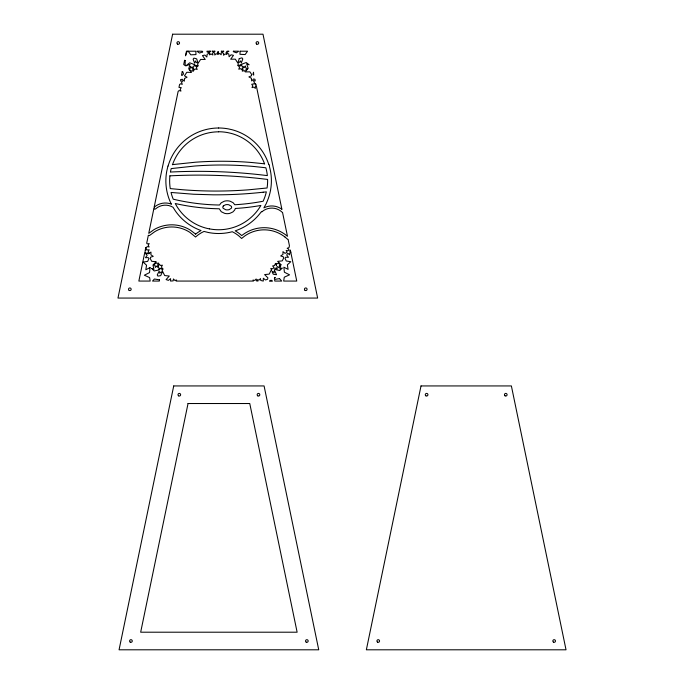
<?xml version="1.0" encoding="UTF-8"?>
<svg xmlns="http://www.w3.org/2000/svg" width="684" height="684" viewBox="0 0 684 684"><rect width="100%" height="100%" fill="white"/><g stroke="black" fill="none" stroke-linecap="round" stroke-linejoin="round"><path stroke-width="1.03" d="M170.47 171.855L170.436 172.043A559.384 559.384 0 0 1 261.254 174.882L267.358 175.617A48.624 48.624 0 0 0 265.862 167.777L254.012 166.494A354.603 354.603 0 0 0 195.025 166.007L171.188 168.589L170.487 171.71M154.131 207.303L178.139 91.391L179.097 90.553L180.961 91.083L180.2 89.296L181.277 87.68L178.969 87.381L179.55 84.585L180.448 83.799L182.312 84.329L181.551 82.542L182.628 80.926L180.696 81.105L180.576 79.626L182.32 79.25L184.278 81.216L184.569 78.455L187.048 77.198L184.466 75.813L186.792 72.307L191.417 72.35L190.716 71.469L191.571 70.717L193.435 71.247L192.674 69.46L193.546 68.152L193.837 70.23L195.299 68.947L197.172 69.477L196.402 67.69L197.479 66.074L195.513 66.203L196.436 65.39L198.309 65.92L197.539 64.134L200.617 59.431L205.243 59.474L202.455 55.601L204.867 55.079L206.833 57.046L207.124 54.284L209.595 53.027L207.055 51.898L206.953 51.206L210.535 51.206L208.5 51.582L209.86 52.976L209.441 54.865L211.176 54.002L212.852 54.994L212.57 53.07L213.408 52.326L214.69 53.096L214.767 55.036L216.23 53.754L218.102 54.284L219.701 53.489L221.163 54.771L221.24 52.83L221.898 52.437L223.471 53.335L223.582 55.276L225.027 53.968L226.9 54.464L226.105 52.694L227.062 51.206L228.943 51.206L226.336 52.762L228.807 54.019L229.097 56.781L231.064 54.814L233.483 55.336L230.688 59.209L235.313 59.166L238.391 63.869L237.63 65.655L239.494 65.125L240.417 65.938L238.451 65.809L239.528 67.425L238.767 69.212L240.631 68.682L242.093 69.965L242.281 67.955L243.119 69.204L242.281 71.17L244.333 70.589L245.265 71.897L249.899 71.854L251.635 74.479L251.421 75.796L248.891 76.924L251.361 78.19L251.652 80.951L253.61 78.985L254.961 79.276L255.235 80.84L253.302 80.661L254.38 82.277L254.003 83.952L251.703 84.235L252.789 85.851L252.02 87.638L253.892 87.107L255.354 88.39L255.423 86.449L256.338 85.91L281.876 209.201M187.125 51.206L185.509 55.814L186.458 51.206L195.821 51.206L195.966 54.583L190.793 54.823L188.203 51.206M269.462 166.537L269.453 166.571A52.488 52.488 0 0 1 270.625 189.63A1.872 1.872 0 0 1 270.505 190.357L270.445 190.733A52.702 52.702 0 0 1 266.384 203.157A1.881 1.881 0 0 1 265.914 204.165L263.887 207.876A17.194 17.194 0 0 1 281.868 209.21M290.811 252.379L289.725 252.926L289.512 254.858L288.144 253.482L287.323 253.653L286.784 255.098L288.443 257.321L285.664 257.21L284.98 258.176L286.228 260.989L290.803 261.707L287.365 264.811L288.092 269.376L283.851 267.188L284.399 272.215L289.554 274.823L284.279 277.191L283.68 281.064L296.753 281.064L290.315 249.993L289.683 251.25L290.674 251.695M172.385 164.622L195.59 162.202A358.202 358.202 0 0 1 253.063 162.63L264.605 163.827M263.169 192.221L266.35 191.862A48.915 48.915 0 0 1 263.126 201.241A219.128 219.128 0 0 1 234.792 204.747L233.082 202.678L230.081 201.199A10.542 10.542 0 0 0 224.267 201.233L221.188 202.823L219.513 205.02A211.365 211.365 0 0 1 173.223 199.181A48.504 48.504 0 0 1 171.043 192.46L193.563 194.239L213.169 194.82A433.81 433.81 0 0 0 263.169 192.204M195.633 234.116L190.366 230.132A35.217 35.217 0 0 0 154.139 229.542L148.736 233.372L153.909 208.398A1.077 1.077 0 0 0 155.627 208.851A14.826 14.826 0 0 1 173.061 207.295L174.95 210.321A52.548 52.548 0 0 0 201.053 230.542A34.645 34.645 0 0 0 195.624 234.108M284.954 236.989L287.374 239.075A1.069 1.069 0 0 0 288.118 239.374L289.443 245.744L288.99 247.634L287.16 248.283L288.81 249.292L288.836 249.942L288.084 250.772L286.16 250.464L287.126 252.148L285.125 253.379L282.945 251.652L282.979 254.431L280.662 255.961L283.313 256.799L283.672 258.082L282.244 260.886L277.644 261.373L278.807 262.536L277.73 263.725L275.814 263.417L276.558 265.529L275.276 263.785L274.523 265.58L272.617 265.922L274.036 267.581L272.685 268.761L270.77 268.453L271.736 270.137L271.309 269.983L269.214 274.113L264.614 274.6L267.889 277.866L267.589 279.269L265.495 279.97L263.314 278.251L263.289 281.064L260.758 280.483L260.467 278.559L259.159 280.004L257.244 279.688L258.022 281.064L256.449 280.876L256.158 278.961L254.85 280.397L252.926 280.089L253.49 281.064L176.104 281.064L176.669 280.081L174.753 280.397L173.445 278.952L173.146 280.876L170.564 281.064L170.59 278.644L168.418 280.363L166.075 279.576L169.29 276.045L164.69 275.558L162.168 270.531L163.134 268.846L161.219 269.154L160.389 268.248L162.339 268.607L161.45 266.871L162.416 265.187L160.501 265.495L159.192 264.058L158.414 266.196L157.671 264.751L158.637 263.066L156.722 263.374L155.738 262.288L156.26 261.767L151.66 261.279L150.232 258.475L150.591 257.193L153.242 256.355L150.933 254.824L150.959 252.045L148.787 253.773L146.889 253.131L149.146 253.166L148.257 251.438L149.223 249.754L147.308 250.062L146 248.625L145.709 250.541L145.119 250.806L145.803 247.505L145.854 247.967L147.222 246.591L149.129 246.984L148.24 245.257L149.206 243.572L147.282 243.88L146.692 243.23L148.351 235.228A1.069 1.069 0 0 0 149.813 235.287L154.994 231.534A33.097 33.097 0 0 1 189.844 232.338L195.556 237.006L196.291 236.365A32.772 32.772 0 0 1 204.02 231.44L208.363 232.5A52.924 52.924 0 0 0 218.692 233.518A52.429 52.429 0 0 0 232.295 231.731A32.49 32.49 0 0 1 240.905 237.793L241.597 238.477L244.881 235.894A33.738 33.738 0 0 1 284.946 236.997M218.581 131.747A49.291 49.291 0 0 1 227.909 132.645L231.132 133.38A49.034 49.034 0 0 1 264.563 163.844M172.496 164.707A48.915 48.915 0 0 1 218.623 131.824M169.897 175.873A48.795 48.795 0 0 0 170.256 188.596L182.397 189.725A425.055 425.055 0 0 0 248.796 189.793L267.085 187.989A48.915 48.915 0 0 0 267.606 179.43L261.45 178.704A556.083 556.083 0 0 0 169.888 175.848M154.199 207.218A16.98 16.98 0 0 1 171.325 204.071M171.291 204.088A52.548 52.548 0 0 1 166.836 170.769L167.785 166.742A1.855 1.855 0 0 1 167.965 166.058M168.076 166.084A52.702 52.702 0 0 1 218.641 128.002M218.581 127.985A53.07 53.07 0 0 1 228.618 128.951L232.235 129.772A52.805 52.805 0 0 1 268.829 164.682M268.872 164.664A1.881 1.881 0 0 1 269.513 166.332M209.372 228.858A49.334 49.334 0 0 0 218.692 229.756A48.966 48.966 0 0 0 260.895 205.448A220.812 220.812 0 0 1 235.253 208.475A5.429 5.429 0 0 1 234.544 210.21L232.825 211.997L229.875 213.34A10.576 10.576 0 0 1 224.66 213.357L221.274 211.732L219.273 208.782A214.588 214.588 0 0 1 175.241 203.507L176.583 205.884A47.299 47.299 0 0 0 178.062 208.218A48.932 48.932 0 0 0 209.364 228.892M185.202 60.628L185.167 65.587L183.705 64.51L184.595 60.226L185.202 60.628M241.033 64.467L241.007 65.194L241.589 64.458L242.016 66.357L243.837 67.023L242.991 67.528L244.06 67.622L245.385 65.946L245.855 68.032L247.779 68.742L248.147 68.28L246.676 63.894L249.07 64.783L246.249 62.535L241.033 64.467M246.026 69.862L245.983 70.999L247.659 68.887L246.026 69.862M240.101 51.206L239.964 54.318L245.146 54.558L247.54 51.206L240.101 51.206M150.053 267.581L149.514 272.608L144.35 275.216L149.625 277.584L150.172 281.064L138.852 281.064L144.914 251.832L145.666 252.216L145.88 254.149L146.419 253.602L147.12 255.491L145.47 257.714L148.24 257.603L148.932 258.569L147.676 261.382L143.11 262.1L146.547 265.204L145.812 269.77L150.053 267.581M274.327 270.915L274.122 272.848L272.754 271.471L272.044 271.616L273.198 274.207L276.55 274.737L274.72 270.719L274.327 270.915M279.371 265.879L279.157 267.812L277.285 266.538L276.789 267.059L277.234 268.949L275.49 268.111L274.293 269.248L279.696 270.565L282.236 268.008L279.961 269.171L280.816 265.153L279.371 265.879M155.294 262.742L155.114 263.853L153.344 264.657L155.08 265.529L155.294 267.461L156.662 266.085L158.03 266.367L157.123 266.777L158.859 267.649L159.064 269.582L159.731 268.915L158.833 269.992L154.208 270.958L151.668 268.402L153.943 269.564L152.985 265.041L155.294 262.742M159.517 279.841L159.321 281.064L152.541 281.064L154.396 279.012L159.517 279.841M172.616 34.2L117.973 298.062L317.641 298.062L262.989 34.2L172.616 34.2M182.243 71.589L181.474 75.274L182.218 75.385L183.526 73.932L182.842 71.752L182.243 71.589M173.719 385.938L119.067 649.8L318.735 649.8L264.084 385.938L173.719 385.938M188.04 403.526L140.673 632.204L297.13 632.204L249.763 403.526L188.04 403.526M421.011 385.938L366.359 649.8L566.027 649.8L511.384 385.938L421.011 385.938M223.694 51.206L222.403 52.138L222.907 51.83L221.197 51.206L223.694 51.206M280.919 264.648L279.328 264.212L279.123 262.844L280.919 264.648M190.614 66.502L190.186 68.391L188.698 68.939L190.007 64.347L185.757 65.929L189.682 62.8L194.897 64.732L194.923 65.459L194.35 64.724L193.914 66.622L192.093 67.288L193.127 67.904L191.819 68.024L190.614 66.502M195.479 61.175L194.641 63.219L193.136 59.217L193.948 58.114L196.676 58.875L197.847 62.595L196.684 62.697L195.479 61.175M214.896 51.206L213.93 51.762L211.997 51.206L214.896 51.206M239.255 58.61L238.083 62.33L239.246 62.432L240.452 60.902L241.298 62.954L242.794 58.952L241.991 57.849L239.255 58.61M253.525 72.316L252.918 74.231L253.713 75.12L253.525 72.316M218.598 52.232L217.905 53.839L217.332 52.497L218.059 51.42L218.598 52.232M162.296 272.104L160.706 275.661L157.91 276.105L157.234 274.917L159.184 271.112L159.791 273.241L161.159 271.864L162.296 272.104M275.028 277.405L274.404 278.482L275.028 277.405M233.509 51.206L233.261 51.633L236.425 52.813L238.605 51.206L233.509 51.206M223.326 205.978L223.121 206.252A1.813 1.813 0 0 0 223.121 208.227L225.6 209.697A7.678 7.678 0 0 0 226.643 209.877L227.815 209.877A7.609 7.609 0 0 0 229.226 209.595L231.337 208.227A1.813 1.813 0 0 0 231.337 206.269L228.858 204.79A7.678 7.678 0 0 0 227.815 204.602L226.643 204.602A7.609 7.609 0 0 0 225.233 204.892L223.326 205.978M262.075 211.664L261.083 212.057A52.899 52.899 0 0 1 235.193 230.85A34.619 34.619 0 0 1 241.708 235.578L244.299 233.689A35.893 35.893 0 0 1 287.477 236.296L282.543 212.442A1.094 1.094 0 0 1 282.159 212.22A15.065 15.065 0 0 0 262.066 211.655M271.052 280.286L269.539 281.064L272.394 281.064L271.052 280.286M202.669 51.898L199.506 53.078L196.966 51.206L202.267 51.206L202.669 51.898M255.491 83.534L255.021 83.662L255.269 84.782L256.175 85.115L255.491 83.534M279.508 278.619L274.558 279.423L274.814 281.064L281.722 281.064L279.508 278.619M190.032 70.059L189.203 69.563L190.049 70.64L190.032 70.059M257.825 395.865A1.317 1.317 0 0 0 259.8 394.719A1.317 1.317 0 0 0 257.825 393.574A1.317 1.317 0 0 0 257.825 395.865M178.661 395.865A1.317 1.317 0 0 0 180.636 394.719A1.317 1.317 0 0 0 178.661 393.574A1.317 1.317 0 0 0 178.661 395.865M306.201 642.148A1.317 1.317 0 0 0 308.176 641.002A1.317 1.317 0 0 0 306.201 639.865A1.317 1.317 0 0 0 306.201 642.148M130.199 642.096A1.317 1.317 0 0 0 132.26 641.096A1.317 1.317 0 0 0 130.362 639.814A1.317 1.317 0 0 0 130.199 642.096M129.19 290.409A1.317 1.317 0 0 0 131.166 289.272A1.317 1.317 0 0 0 129.19 288.126A1.317 1.317 0 0 0 129.19 290.409M305.107 290.409A1.317 1.317 0 0 0 307.082 289.272A1.317 1.317 0 0 0 305.107 288.126A1.317 1.317 0 0 0 305.107 290.409M177.566 44.127A1.317 1.317 0 0 0 179.541 42.989A1.317 1.317 0 0 0 177.566 41.844A1.317 1.317 0 0 0 177.566 44.127M256.645 44.075A1.317 1.317 0 0 0 258.706 43.083A1.317 1.317 0 0 0 256.808 41.801A1.317 1.317 0 0 0 256.645 44.075M505.04 395.814A1.317 1.317 0 0 0 507.092 394.813A1.317 1.317 0 0 0 505.202 393.531A1.317 1.317 0 0 0 505.04 395.814M425.875 395.814A1.317 1.317 0 0 0 427.928 394.813A1.317 1.317 0 0 0 426.038 393.531A1.317 1.317 0 0 0 425.875 395.814M553.493 642.148A1.317 1.317 0 0 0 555.476 641.002A1.317 1.317 0 0 0 553.493 639.865A1.317 1.317 0 0 0 553.493 642.148M377.577 642.148A1.317 1.317 0 0 0 379.552 641.002A1.317 1.317 0 0 0 377.577 639.865A1.317 1.317 0 0 0 377.577 642.148"/></g></svg>
